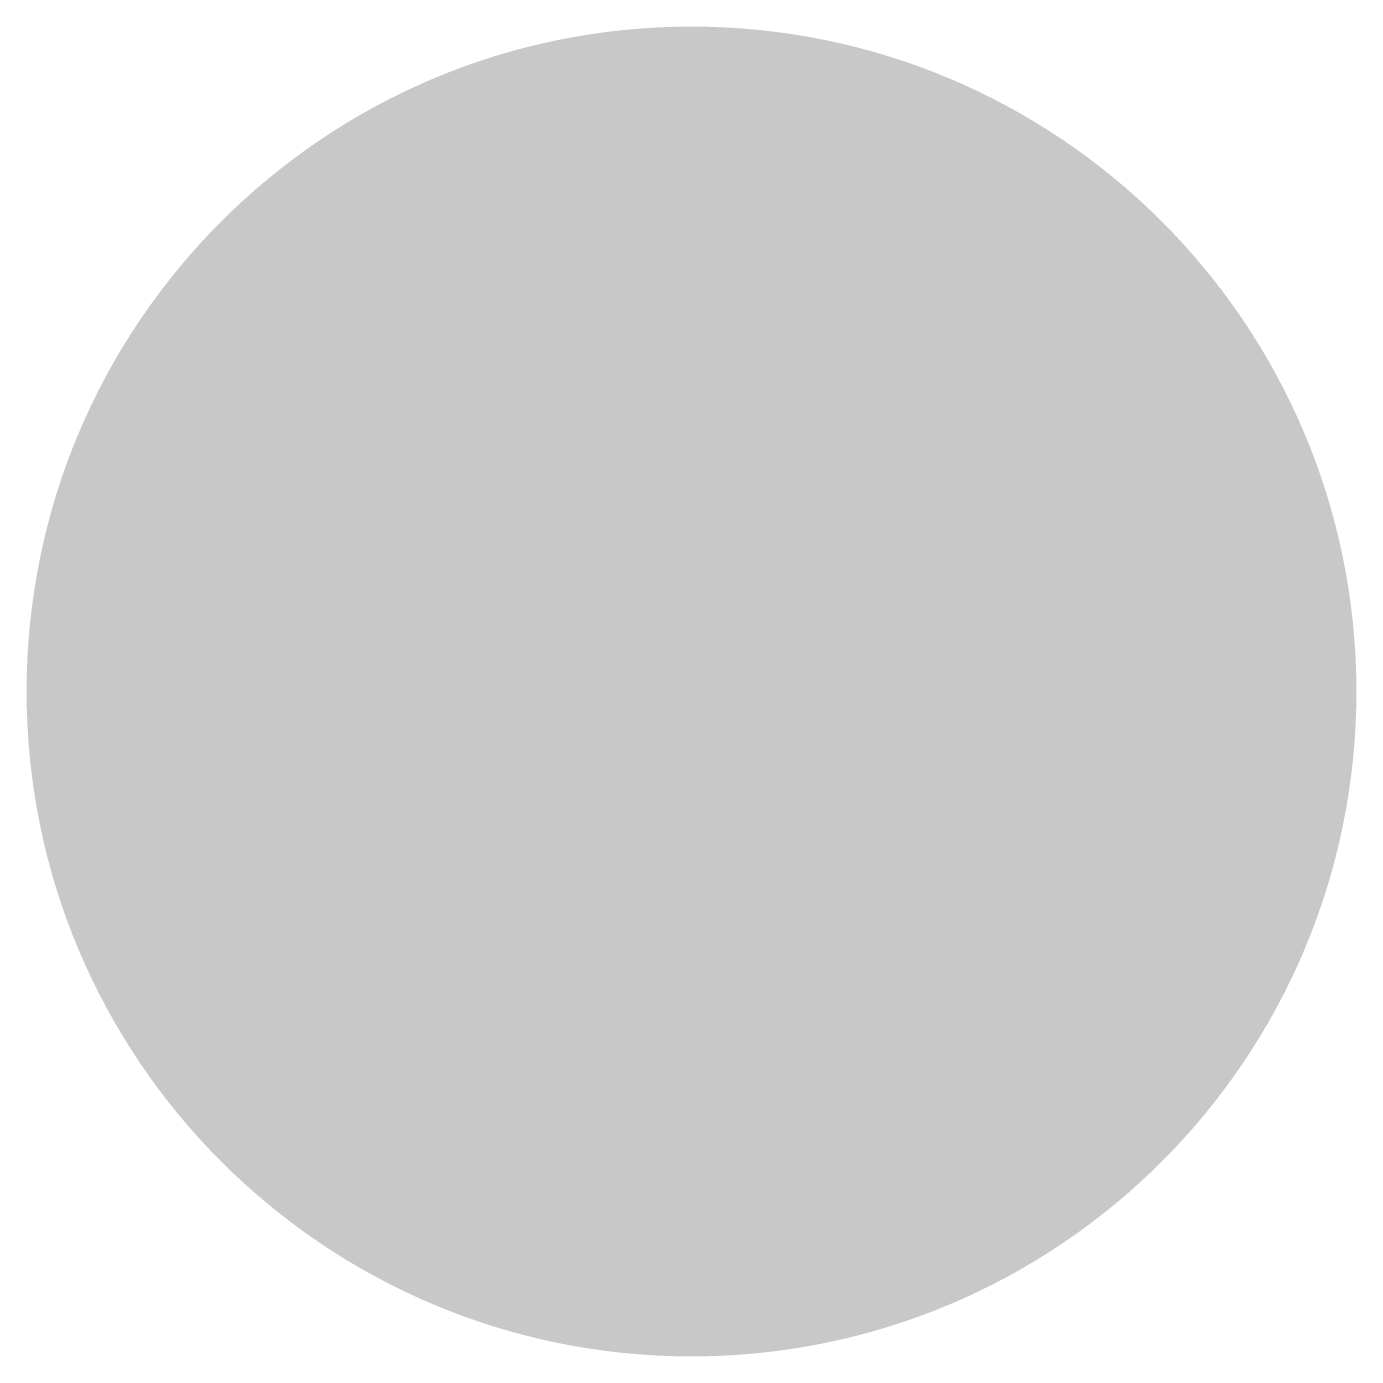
# Model space of a CAD drawing. Extents: x -7.5 to 7.5, y -7.5 to 7.5.
import ezdxf

# ---------------------------------------------------------------- set-up
doc = ezdxf.new("R2010")
doc.units = 0
doc.header["$MEASUREMENT"] = 0
doc.layers.get('0').update_dxf_attribs({"linetype": 'CONTINUOUS'})

msp = doc.modelspace()

# ---------------------------------------------------------------- hatches: boundary and pattern name
msp.add_hatch(color=256).paths.add_polyline_path([(-7.5, 0, 1), (7.5, 0, 1)])

doc.saveas('drawing.dxf')
